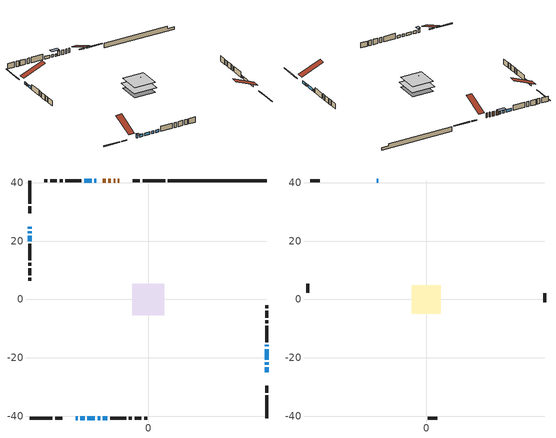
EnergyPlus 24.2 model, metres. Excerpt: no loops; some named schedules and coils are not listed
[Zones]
conditioned space
 floor adiabatic (AdiabaticFloorConstruction): -5.43,-5.43 -5.43,5.43 5.43,5.43 5.43,-5.43 z0.49
 floor foundation (Slab1 construction): -4.96,-4.96 -4.96,4.96 4.96,4.96 4.96,-4.96 z-1.7
 floor foundation (Slab2 construction): -2.21,-2.21 -2.21,2.21 2.21,2.21 2.21,-2.21 z0
 wall outside (RimJoist1 construction): 5.82,40.58 -1.93,40.58 / -40.58,-40.58 -32.84,-40.58 / -40.58,40.58 -40.58,32.84 / 40.58,-40.58 40.58,-32.84 z0.49:0.79
 wall outside (RimJoist2 construction): -2.85,40.58 -5.24,40.58 / -31.91,-40.58 -29.52,-40.58 / -40.58,31.91 -40.58,29.52 / 40.58,-31.91 40.58,-29.52 z0.49:0.79
 wall outside (AdiabaticWallConstruction 1): -9.93,40.58 -10.43,40.58 / -11.35,40.58 -11.85,40.58 / -12.78,40.58 -13.66,40.58 / -14.59,40.58 -15.52,40.58 z0.49:2.52
 wall outside (AdiabaticWallConstruction): -24.83,-40.58 -24.22,-40.58 z0.49:2.14; 40.58,-24.83 40.58,-23.28 / 40.58,-22.35 40.58,-21.52 / -23.3,-40.58 -21.74,-40.58 / 40.58,-20.6 40.58,-16.97 / 40.58,-16.05 40.58,-15.54 / -17.88,40.58 -18.5,40.58 / -40.58,24.83 -40.58,24.22 / -20.81,-40.58 -18.29,-40.58 / -17.36,-40.58 -16.5,-40.58 / -15.57,-40.58 -14.02,-40.58 / -40.58,23.3 -40.58,22.72 / -40.58,21.8 -40.58,20.01 / -19.42,40.58 -21.94,40.58 z0.49:1.71
 wall outside (Wall1 construction): -22.87,40.58 -28.43,40.58 / -13.09,-40.58 -7.53,-40.58 / -40.58,19.08 -40.58,13.52 / 40.58,-14.62 40.58,-9.06 z0.49:2.93
 wall outside (Wall2 construction): -29.36,40.58 -30.36,40.58 / -6.6,-40.58 -5.6,-40.58 / -40.58,12.59 -40.58,11.59 / 40.58,-8.13 40.58,-7.13 z0.49:2.93
 wall outside (Wall3 construction): -31.29,40.58 -33.62,40.58 / -4.67,-40.58 -2.34,-40.58 / -40.58,10.66 -40.58,8.33 / 40.58,-6.2 40.58,-3.87 z0.49:2.93
 wall outside (Wall4 construction): -34.55,40.58 -35.6,40.58 / -1.41,-40.58 -0.36,-40.58 / -40.58,7.4 -40.58,6.35 / 40.58,-2.94 40.58,-1.89 z0.49:2.93
 wall foundation (FoundationWall1 construction): 6.75,40.58,-1.7 6.75,40.58,0.49 37.2,40.58,0.49 37.2,40.58,-0.51 40.58,40.58,-0.51 40.58,40.58,-1.7
 window (WindowConstruction 10): -24.83,-40.58 -24.22,-40.58 z0.49:2.14
 window (WindowConstruction 6): 40.58,-24.83 40.58,-23.28 z0.49:1.71
 window (WindowConstruction 11): 40.58,-22.35 40.58,-21.52 z0.49:1.71
 window (WindowConstruction 7): -23.29,-40.58 -21.74,-40.58 z0.49:1.71
 window (WindowConstruction 8): 40.58,-20.59 40.58,-16.98 z0.49:1.71
 window (WindowConstruction 9): 40.58,-16.05 40.58,-15.54 z0.49:1.71
 window (WindowConstruction 12): -17.89,40.58 -18.5,40.58 z0.49:1.71
 window (WindowConstruction 13): -40.58,24.83 -40.58,24.22 z0.49:1.71
 window (WindowConstruction): -20.81,-40.58 -18.29,-40.58 z0.49:1.71
 window (WindowConstruction 1): -17.36,-40.58 -16.5,-40.58 z0.49:1.71
 window (WindowConstruction 2): -15.57,-40.58 -14.02,-40.58 z0.49:1.71
 window (WindowConstruction 3): -40.58,23.29 -40.58,22.72 z0.49:1.71
 window (WindowConstruction 4): -40.58,21.79 -40.58,20.01 z0.49:1.71
 window (WindowConstruction 5): -19.42,40.58 -21.94,40.58 z0.49:1.71
 door (Door): -9.93,40.58 -10.42,40.58 z0.49:2.52
 door (Door 1): -11.35,40.58 -11.85,40.58 z0.49:2.52
 door (Door 2): -12.78,40.58 -13.66,40.58 z0.49:2.52
 door (Door 3): -14.59,40.58 -15.52,40.58 z0.49:2.52
 ceiling adiabatic (AdiabaticFloorConstruction): 5.43,-5.43 5.43,5.43 -5.43,5.43 -5.43,-5.43 z0.49
attic - vented
 floor to conditioned space (Floor1 construction Reversed): -4.96,-4.96 -4.96,4.96 4.96,4.96 4.96,-4.96 z2.93
 floor to conditioned space (Floor2 construction Reversed): -2.21,-2.21 -2.21,2.21 2.21,2.21 2.21,-2.21 z2.93
 wall outside (AdiabaticWallConstruction): -16.45,40.58 -16.96,40.58 z0.49:1.46
 wall outside (Wall5 construction): -36.53,40.58 -39.65,40.58 / 0.57,-40.58 3.69,-40.58 / -40.58,5.42 -40.58,2.3 / 40.58,-0.96 40.58,2.17 z0.49:2.93
 window (WindowConstruction 14): -16.45,40.58 -16.96,40.58 z0.49:1.46
 roof outside (Roof1 construction): -9,40.58,2.93 -9,30.15,7.28 -6.17,30.15,7.28 -6.17,40.58,2.93; -25.76,-40.58,2.93 -25.76,-30.15,7.28 -28.59,-30.15,7.28 -28.59,-40.58,2.93; -40.58,25.76,2.93 -30.15,25.76,7.28 -30.15,28.59,7.28 -40.58,28.59,2.93; 40.58,-25.76,2.93 30.15,-25.76,7.28 30.15,-28.59,7.28 40.58,-28.59,2.93
shading: -18.48,40.58 -14.93,40.58 -14.93,42.41 -18.48,42.41 z2.98; -23.93,-40.58 -25.13,-40.58 -25.13,-42.1 -23.93,-42.1 z2.44
[Building]
Building 1: Terrain=Suburbs
[Site:Location]
Quebec Intl AP_QC: Latitude {deg}=46.8; Longitude {deg}=-71.38; Time Zone {hr}=-5; Elevation {m}=74; Keep Site Location Information=Yes
[Site:GroundTemperature:Shallow]
0.0108218, -2.24938, -2.43038, -1.3578, 2.94801, 7.23376, 10.9493, 13.303, 13.5029, 11.5886, 7.96783, 3.81355
[Site:WaterMainsTemperature]
Calculation Method=Schedule; Temperature Schedule=mains temperature schedule
[Material] Roughness=Rough; Thermal Absorptance=0.9
Name | Thickness {m} | Conductivity {W/m-K} | Density {kg/m3} | Specific Heat {J/kg-K} | Solar Absorptance | Visible Absorptance
asphalt or fiberglass shingles | 0.00635 | 0.162714 | 1121.4 | 1465.45 | 0.4 | 0.4
ceiling loosefill ins | 0.254 | 0.0480833 | 16.02 | 1046.75 | 0.7 | 0.7
ceiling stud and cavity | 0.1397 | 0.339044 | 65.682 | 1177.47 | 0.7 | 0.7
ceiling stud and cavity 1 | 0.1397 | 0.0952427 | 65.682 | 1177.47 | 0.7 | 0.7
concrete 4.0 in. | 0.1016 | 1.803125 | 2242.8 | 837.4 | 0.7 | 0.7
concrete 8.0 in. | 0.2032 | 1.803125 | 2242.8 | 837.4 | 0.7 | 0.7
door material | 0.04445 | 0.053851 | 512.64 | 1214.23 | 0.7 | 0.7
door material 1 | 0.04445 | 0.188738 | 512.64 | 1214.23 | 0.7 | 0.7
exterior vertical ins | 0.0410211 | 0.029427 | 32.04 | 1214.23 | 0.7 | 0.7
floor covering | 0.0127 | 0.0433444 | 54.468 | 1339.84 | 0.6 | 0.6
floor rigid ins; wall rigid ins 1 | 0.512978 | 0.029427 | 32.04 | 1214.23 | 0.7 | 0.7
floor stud and cavity | 0.1397 | 1.75129 | 37.0049 | 1207.88 | 0.7 | 0.7
furniture material conditioned space 1 | 0.1524 | 0.115458 | 640.8 | 1214.23 | 0.6 | 0.6
gypsum board | 0.0127 | 0.160291 | 801 | 837.4 | 0.6 | 0.6
gypsum board 1 | 0.0127 | 0.160291 | 801 | 837.4 | 0.7 | 0.7
interior vertical ins | 0.025908 | 0.029427 | 32.04 | 1214.23 | 0.7 | 0.7
osb sheathing 0.5 in. | 0.0127 | 0.115458 | 512.64 | 1214.23 | 0.7 | 0.7
osb sheathing 0.75 in. | 0.01905 | 0.115458 | 512.64 | 1214.23 | 0.7 | 0.7
osb sheathing 2.0 in. | 0.0508 | 0.115458 | 512.64 | 1214.23 | 0.7 | 0.7
rim joist rigid ins | 0.103632 | 0.029427 | 32.04 | 1214.23 | 0.7 | 0.7
rim joist rigid ins 1; wall rigid ins | 0.051816 | 0.029427 | 32.04 | 1214.23 | 0.7 | 0.7
rim joist stud and cavity | 0.0508 | 0.0456069 | 125.044 | 1163.47 | 0.6 | 0.6
rim joist stud and cavity 1 | 0.0508 | 0.0363085 | 125.044 | 1163.47 | 0.6 | 0.6
slab rigid ins | 0.0387967 | 0.029427 | 32.04 | 1214.23 | 0.7 | 0.7
wall stud and cavity | 0.1397 | 0.0761404 | 139.0536 | 1170.24 | 0.7 | 0.7
wall stud and cavity 1 | 0.1397 | 0.0814562 | 139.0536 | 1170.24 | 0.7 | 0.7
wall stud and cavity 2 | 0.1397 | 0.161587 | 139.0536 | 1170.24 | 0.7 | 0.7
wall stud and cavity 3 | 0.1397 | 0.229306 | 139.0536 | 1170.24 | 0.7 | 0.7
wall stud and cavity 4 | 0.0889 | 6.1454 | 50.32683 | 1063.81 | 0.6 | 0.6
wall stud and cavity 5 | 0.0889 | 0.380278 | 52.3479 | 1209.89 | 0.7 | 0.7
wall stud and cavity 6 | 0.0889 | 0.391764 | 83.0341 | 1211.67 | 0.7 | 0.7
wood siding | 0.0254 | 0.102417 | 544.68 | 1172.36 | 0.4 | 0.4
wood siding 1 | 0.00254 | 0.102417 | 544.68 | 1172.36 | 0.4 | 0.4
wood siding 2; wood siding 3; wood siding 4 | 0.0254 | 0.102417 | 544.68 | 1172.36 | 0.7 | 0.7
[WindowMaterial:SimpleGlazingSystem]
Name | U-Factor {W/m2-K} | Solar Heat Gain Coefficient
WindowMaterial | 2.90203 | 0.65
WindowMaterial 1 | 2.95426 | 0.57
WindowMaterial 10 | 5.27713 | 0.67
WindowMaterial 2 | 2.9236 | 0.62
WindowMaterial 3 | 2.97868 | 0.53
WindowMaterial 4 | 2.91792 | 0.63
WindowMaterial 5 | 2.95597 | 0.57
WindowMaterial 6 | 2.89237 | 0.66
WindowMaterial 7 | 2.97357 | 0.61
WindowMaterial 8 | 2.95937 | 0.63
WindowMaterial 9 | 3.01842 | 0.5
[Construction]
AdiabaticFloorConstruction: floor stud and cavity, floor rigid ins, osb sheathing 0.75 in., floor covering
AdiabaticWallConstruction: wood siding 3, wall rigid ins 1, wall stud and cavity 5, gypsum board
AdiabaticWallConstruction 1: wood siding 4, wall rigid ins 1, wall stud and cavity 5, gypsum board
Door; Door 1; Door 2: door material
Door 3: door material 1
Floor1 construction Reversed: gypsum board, ceiling stud and cavity, ceiling loosefill ins
Floor2 construction Reversed: gypsum board, ceiling stud and cavity 1, ceiling loosefill ins
FoundationWall1 construction: concrete 8.0 in., gypsum board 1
furniture construction conditioned space 1: furniture material conditioned space 1
PartitionWallConstruction: gypsum board, wall stud and cavity 6, gypsum board
RimJoist1 construction: wood siding 2, rim joist rigid ins, osb sheathing 2.0 in., rim joist stud and cavity
RimJoist2 construction: wood siding 2, rim joist rigid ins 1, osb sheathing 2.0 in., rim joist stud and cavity 1
Roof1 construction: asphalt or fiberglass shingles
Slab1 construction: concrete 4.0 in.
Slab2 construction: slab rigid ins, concrete 4.0 in.
Wall1 construction: wood siding, osb sheathing 0.5 in., wall stud and cavity, gypsum board
Wall2 construction: wood siding, osb sheathing 0.5 in., wall stud and cavity 1, gypsum board
Wall3 construction: wood siding, wall rigid ins, osb sheathing 0.5 in., wall stud and cavity 2, gypsum board
Wall4 construction: wood siding, wall rigid ins, osb sheathing 0.5 in., wall stud and cavity 3, gypsum board
Wall5 construction: wood siding 1, wall stud and cavity 4
WindowConstruction: WindowMaterial
WindowConstruction 1: WindowMaterial 1
WindowConstruction 10; WindowConstruction 11: WindowMaterial 8
WindowConstruction 12; WindowConstruction 13: WindowMaterial 9
WindowConstruction 14: WindowMaterial 10
WindowConstruction 2; WindowConstruction 6; WindowConstruction 7: WindowMaterial 2
WindowConstruction 3: WindowMaterial 3
WindowConstruction 4: WindowMaterial 4
WindowConstruction 5: WindowMaterial 5
WindowConstruction 8: WindowMaterial 6
WindowConstruction 9: WindowMaterial 7
[Zone] Multiplier=1; Part of Total Floor Area=Yes
Name | Volume {m3}
attic - vented | 82.1568
conditioned space | 542.3
[Space]
Name | Zone | Volume {m3}
attic - vented 1 | attic - vented | 82.1568
conditioned space 1 | conditioned space | 542.3
[ZoneInfiltration:EffectiveLeakageArea]
infil attic - vented 1: Zone or Space=attic - vented 1; Schedule=Always On Discrete; Effective Air Leakage Area {cm2}=4356.55; Stack Coefficient=0.00047206; Wind Coefficient=1.46798e-05
[ZoneMixing]
whole house fan mix: Zone or Space=attic - vented; Schedule=Always On Continuous; Design Flow Rate Calculation Method=Flow/Zone; Design Flow Rate {m3/s}=0; Source Zone or Space=conditioned space
[SurfaceProperty:ExposedFoundationPerimeter] Exposed Perimeter Calculation Method=TotalExposedPerimeter
Name | Total Exposed Perimeter {m}
Slab1 | 33.833
Slab2 | 15.85
[InternalMass] Zone or ZoneList=conditioned space; Space or SpaceList=conditioned space 1
Name | Construction | Surface Area {m2}
furniture mass conditioned space 1 | furniture construction conditioned space 1 | 94.396
partition wall mass | PartitionWallConstruction | 235.99
[Lights]
interior lighting: Zone or ZoneList or Space or SpaceList=conditioned space 1; Schedule=interior lighting schedule; Design Level Calculation Method=LightingLevel; Lighting Level {W}=343.2; Return Air Fraction=0; Fraction Radiant=0.6; Fraction Visible=0.2; Fraction Replaceable=1
[People]
occupants: Zone or ZoneList or Space or SpaceList=conditioned space 1; Number of People Schedule=occupants schedule; Number of People Calculation Method=People; Number of People=3; Fraction Radiant=0.314171; Sensible Heat Fraction=0.56303; Activity Level Schedule=occupants activity schedule; Carbon Dioxide Generation Rate {m3/s-W}=0; Enable ASHRAE 55 Comfort Warnings=No; Mean Radiant Temperature Calculation Type=EnclosureAveraged
[ElectricEquipment] Zone or ZoneList or Space or SpaceList=conditioned space 1; Design Level Calculation Method=EquipmentLevel
Name | Schedule | Design Level {W} | Fraction Latent | Fraction Radiant | Fraction Lost
clothes dryer | clothes dryer schedule | 140.772 | 0.015 | 0.081 | 0.85
clothes washer | clothes washer schedule | 32.1985 | 0.03 | 0.162 | 0.7
cooking range | cooking range schedule | 215.147 | 0.08 | 0.432 | 0.2
dishwasher | dishwasher schedule | 66.8632 | 0.3 | 0.18 | 0.4
fridge | fridge schedule | 72.9452 | 0 | 0.6 | 0
mech vent bath fan 0 | mech vent bath fan 0 schedule | 50.2 | 0 | 0 | 1
mech vent bath fan 1 | mech vent bath fan 1 schedule | 50.2 | 0 | 0 | 1
mech vent house fan | mech vent house fan schedule | 0.95 | 0 | 0 | 1
mech vent house fan cfis | mech vent house fan cfis schedule | 0 | 0 | 0 | 0
mech vent range fan 0 | mech vent range fan 0 schedule | 57 | 0 | 0 | 1
misc plug loads | misc plug loads schedule | 494.7 | 0.045 | 0.513 | 0.1
whole house fan | Always On Discrete | 0 | 0 | 0 | 1
[OtherEquipment] Zone or ZoneList or Space or SpaceList=conditioned space 1; Design Level Calculation Method=EquipmentLevel
Name | Fuel Type | Schedule | Design Level {W} | Fraction Latent | Fraction Radiant | Fraction Lost
clothes dryer 1 | Electricity | clothes dryer schedule | 0 | 0.015 | 0.081 | 0.85
cooking range 1 | Electricity | cooking range schedule | 0 | 0.08 | 0.432 | 0.2
general water use latent | None | general water use schedule | 62.594 | 1 | 0 | 0
general water use sensible | None | general water use schedule | -61.6891 | 0 | 0.6 | 0
mech vent house fan latent load | None | Always On Discrete | 0 | 1 | 0 | 0
mech vent house fan sensible load | None | Always On Discrete | 0 | 0 | 0 | 0
water heater energy adjustment1 | Electricity | Always On Discrete | 0.01 | 0 | 0 | 1
[ZoneInfiltration:DesignFlowRate] Zone or ZoneList or Space or SpaceList=conditioned space 1; Schedule=Always On Discrete; Design Flow Rate Calculation Method=Flow/Zone; Design Flow Rate {m3/s}=0
infil flow; natural vent flow; whole house fan flow
[ZoneControl:Thermostat]
conditioned space Thermostat: Zone or ZoneList=conditioned space; Control Type Schedule=conditioned space Thermostat Schedule; Control 1=conditioned space temperature setpoint; Temperature Difference Between Cutout And Setpoint {deltaC}=0
[ThermostatSetpoint:DualSetpoint]
conditioned space temperature setpoint: Heating Setpoint Temperature Schedule=heating setpoint; Cooling Setpoint Temperature Schedule=cooling setpoint
[AirLoopHVAC:UnitarySystem] Control Type=Load; Controlling Zone or Thermostat Location=conditioned space; Dehumidification Control Type=None; Availability Schedule=Always On Discrete; Fan Placement=BlowThrough; DX Heating Coil Sizing Ratio=1; Use DOAS DX Cooling Coil=No; Minimum Supply Air Temperature {C}=2; Latent Load Control=SensibleOnlyLoadControl; Cooling Supply Air Flow Rate Method=None; Heating Supply Air Flow Rate Method=SupplyAirFlowRate; Heating Supply Air Flow Rate {m3/s}=0.00141584; No Load Supply Air Flow Rate Method=SupplyAirFlowRate; No Load Supply Air Flow Rate {m3/s}=0; No Load Supply Air Flow Rate Control Set To Low Speed=Yes; Maximum Supply Air Temperature {C}=48.8889; Maximum Outdoor Dry-Bulb Temperature for Supplemental Heater Operation {C}=21; Ancillary On-Cycle Electric Power {W}=0; Ancillary Off-Cycle Electric Power {W}=0
Name | Supply Fan | Supply Air Fan Operating Mode Schedule | Heating Coil
unit heater unitary system | unit heater supply fan | unit heater auto fan schedule | unit heater htg coil
unit heater unitary system 1 | unit heater supply fan 1 | unit heater auto fan schedule 1 | unit heater htg coil 1
[Zone equipment]
conditioned space: electric baseboard, unit heater unitary system, unit heater unitary system 1
[Foundation:Kiva] Initial Indoor Air Temperature {C}=18; Wall Depth Below Slab {m}=0.2032
Name | Wall Height Above Grade {m} | Custom Block Material Name 1 | Custom Block Depth 1 {m} | Custom Block X Position 1 {m} | Custom Block Z Position 1 {m} | Interior Vertical Insulation Material | Interior Vertical Insulation Depth {m}
Foundation Kiva 1 | 0.489996 | exterior vertical ins | 2.189988 | 0.2159 | 0
Foundation Kiva 2 | 0.1016 |  |  |  |  | interior vertical ins | 0.1016
[Foundation:Kiva:Settings]
Soil Conductivity {W/m-K}=0.849921; Soil Density {kg/m3}=1842.3; Soil Specific Heat {J/kg-K}=418.7; Ground Solar Absorptivity=0.9; Ground Thermal Absorptivity=0.9; Ground Surface Roughness {m}=0.03; Far-Field Width {m}=40; Deep-Ground Boundary Condition=ZeroFlux; Deep-Ground Depth {m}=40; Minimum Cell Dimension {m}=0.2; Maximum Cell Growth Coefficient=3; Simulation Timestep=Timestep
[Exterior:Lights]
exterior lighting: Schedule=exterior lighting schedule; Design Level {W}=75.6
[EnergyManagementSystem:Sensor] Output:Variable or Output:Meter Index Key=conditioned space
Name | Output:Variable or Output:Meter
conditioned_space_clg_unmet_s | Zone Cooling Setpoint Not Met Time
conditioned_space_htg_unmet_s | Zone Heating Setpoint Not Met Time
fridge_tin_s; tin_s; tin_s_1 | Zone Mean Air Temperature
tout_s | Zone Outdoor Air Drybulb Temperature
win_s | Zone Air Humidity Ratio
[Schedule:Constant]
Name | Hourly Value
Always On Continuous; mech vent house fan schedule; mech vent house fan cfis schedule; Always On Discrete | 1
occupants activity schedule | 117.228
fridge schedule; unit heater auto fan schedule; unit heater auto fan schedule 1 | 0
[Schedule:Week:Daily]
interior lighting schedule Week Rule - Jan1-Jan27: interior lighting schedule day, interior lighting schedule day, interior lighting schedule day, interior lighting schedule day, interior lighting schedule day, interior lighting schedule day, interior lighting schedule day, interior lighting schedule default day, interior lighting schedule default day, interior lighting schedule default day, interior lighting schedule default day, interior lighting schedule default day
interior lighting schedule Week Rule - Jan28-Feb3: interior lighting schedule day, interior lighting schedule day, interior lighting schedule day, interior lighting schedule day, interior lighting schedule day 1, interior lighting schedule day 1, interior lighting schedule day 1, interior lighting schedule default day, interior lighting schedule default day, interior lighting schedule default day, interior lighting schedule default day, interior lighting schedule default day
interior lighting schedule Week Rule - Feb4-Feb24: interior lighting schedule day 1, interior lighting schedule day 1, interior lighting schedule day 1, interior lighting schedule day 1, interior lighting schedule day 1, interior lighting schedule day 1, interior lighting schedule day 1, interior lighting schedule default day, interior lighting schedule default day, interior lighting schedule default day, interior lighting schedule default day, interior lighting schedule default day
interior lighting schedule Week Rule - Feb25-Mar3: interior lighting schedule day 1, interior lighting schedule day 1, interior lighting schedule day 1, interior lighting schedule day 1, interior lighting schedule day 2, interior lighting schedule day 2, interior lighting schedule day 2, interior lighting schedule default day, interior lighting schedule default day, interior lighting schedule default day, interior lighting schedule default day, interior lighting schedule default day
interior lighting schedule Week Rule - Mar4-Mar31: interior lighting schedule day 2, interior lighting schedule day 2, interior lighting schedule day 2, interior lighting schedule day 2, interior lighting schedule day 2, interior lighting schedule day 2, interior lighting schedule day 2, interior lighting schedule default day, interior lighting schedule default day, interior lighting schedule default day, interior lighting schedule default day, interior lighting schedule default day
interior lighting schedule Week Rule - Apr1-Apr28: interior lighting schedule day 3, interior lighting schedule day 3, interior lighting schedule day 3, interior lighting schedule day 3, interior lighting schedule day 3, interior lighting schedule day 3, interior lighting schedule day 3, interior lighting schedule default day, interior lighting schedule default day, interior lighting schedule default day, interior lighting schedule default day, interior lighting schedule default day
interior lighting schedule Week Rule - Apr29-May5: interior lighting schedule day 3, interior lighting schedule day 3, interior lighting schedule day 4, interior lighting schedule day 4, interior lighting schedule day 4, interior lighting schedule day 4, interior lighting schedule day 4, interior lighting schedule default day, interior lighting schedule default day, interior lighting schedule default day, interior lighting schedule default day, interior lighting schedule default day
interior lighting schedule Week Rule - May6-May26: interior lighting schedule day 4, interior lighting schedule day 4, interior lighting schedule day 4, interior lighting schedule day 4, interior lighting schedule day 4, interior lighting schedule day 4, interior lighting schedule day 4, interior lighting schedule default day, interior lighting schedule default day, interior lighting schedule default day, interior lighting schedule default day, interior lighting schedule default day
interior lighting schedule Week Rule - May27-Jun2: interior lighting schedule day 4, interior lighting schedule day 4, interior lighting schedule day 4, interior lighting schedule day 4, interior lighting schedule day 4, interior lighting schedule day 5, interior lighting schedule day 5, interior lighting schedule default day, interior lighting schedule default day, interior lighting schedule default day, interior lighting schedule default day, interior lighting schedule default day
interior lighting schedule Week Rule - Jun3-Jun30: interior lighting schedule day 5, interior lighting schedule day 5, interior lighting schedule day 5, interior lighting schedule day 5, interior lighting schedule day 5, interior lighting schedule day 5, interior lighting schedule day 5, interior lighting schedule default day, interior lighting schedule default day, interior lighting schedule default day, interior lighting schedule default day, interior lighting schedule default day
interior lighting schedule Week Rule - Jul1-Jul28: interior lighting schedule day 6, interior lighting schedule day 6, interior lighting schedule day 6, interior lighting schedule day 6, interior lighting schedule day 6, interior lighting schedule day 6, interior lighting schedule day 6, interior lighting schedule default day, interior lighting schedule default day, interior lighting schedule default day, interior lighting schedule default day, interior lighting schedule default day
interior lighting schedule Week Rule - Jul29-Aug4: interior lighting schedule day 6, interior lighting schedule day 6, interior lighting schedule day 6, interior lighting schedule day 7, interior lighting schedule day 7, interior lighting schedule day 7, interior lighting schedule day 7, interior lighting schedule default day, interior lighting schedule default day, interior lighting schedule default day, interior lighting schedule default day, interior lighting schedule default day
interior lighting schedule Week Rule - Aug5-Aug25: interior lighting schedule day 7, interior lighting schedule day 7, interior lighting schedule day 7, interior lighting schedule day 7, interior lighting schedule day 7, interior lighting schedule day 7, interior lighting schedule day 7, interior lighting schedule default day, interior lighting schedule default day, interior lighting schedule default day, interior lighting schedule default day, interior lighting schedule default day
interior lighting schedule Week Rule - Aug26-Sep1: interior lighting schedule day 7, interior lighting schedule day 7, interior lighting schedule day 7, interior lighting schedule day 7, interior lighting schedule day 7, interior lighting schedule day 7, interior lighting schedule day 8, interior lighting schedule default day, interior lighting schedule default day, interior lighting schedule default day, interior lighting schedule default day, interior lighting schedule default day
interior lighting schedule Week Rule - Sep2-Sep29: interior lighting schedule day 8, interior lighting schedule day 8, interior lighting schedule day 8, interior lighting schedule day 8, interior lighting schedule day 8, interior lighting schedule day 8, interior lighting schedule day 8, interior lighting schedule default day, interior lighting schedule default day, interior lighting schedule default day, interior lighting schedule default day, interior lighting schedule default day
interior lighting schedule Week Rule - Sep30-Oct6: interior lighting schedule day 8, interior lighting schedule day 9, interior lighting schedule day 9, interior lighting schedule day 9, interior lighting schedule day 9, interior lighting schedule day 9, interior lighting schedule day 9, interior lighting schedule default day, interior lighting schedule default day, interior lighting schedule default day, interior lighting schedule default day, interior lighting schedule default day
interior lighting schedule Week Rule - Oct7-Oct27: interior lighting schedule day 9, interior lighting schedule day 9, interior lighting schedule day 9, interior lighting schedule day 9, interior lighting schedule day 9, interior lighting schedule day 9, interior lighting schedule day 9, interior lighting schedule default day, interior lighting schedule default day, interior lighting schedule default day, interior lighting schedule default day, interior lighting schedule default day
interior lighting schedule Week Rule - Oct28-Nov3: interior lighting schedule day 9, interior lighting schedule day 9, interior lighting schedule day 9, interior lighting schedule day 9, interior lighting schedule day 10, interior lighting schedule day 10, interior lighting schedule day 10, interior lighting schedule default day, interior lighting schedule default day, interior lighting schedule default day, interior lighting schedule default day, interior lighting schedule default day
interior lighting schedule Week Rule - Nov4-Nov24: interior lighting schedule day 10, interior lighting schedule day 10, interior lighting schedule day 10, interior lighting schedule day 10, interior lighting schedule day 10, interior lighting schedule day 10, interior lighting schedule day 10, interior lighting schedule default day, interior lighting schedule default day, interior lighting schedule default day, interior lighting schedule default day, interior lighting schedule default day
interior lighting schedule Week Rule - Nov25-Dec1: interior lighting schedule day 10, interior lighting schedule day 10, interior lighting schedule day 10, interior lighting schedule day 10, interior lighting schedule day 10, interior lighting schedule day 10, interior lighting schedule day 11, interior lighting schedule default day, interior lighting schedule default day, interior lighting schedule default day, interior lighting schedule default day, interior lighting schedule default day
interior lighting schedule Week Rule - Dec2-Dec31: interior lighting schedule day 11, interior lighting schedule day 11, interior lighting schedule day 11, interior lighting schedule day 11, interior lighting schedule day 11, interior lighting schedule day 11, interior lighting schedule day 11, interior lighting schedule default day, interior lighting schedule default day, interior lighting schedule default day, interior lighting schedule default day, interior lighting schedule default day
occupants schedule Week Rule - Jan1-Dec31: occupants schedule day, occupants schedule day, occupants schedule day, occupants schedule day, occupants schedule day, occupants schedule day, occupants schedule day, occupants schedule default day, occupants schedule default day, occupants schedule default day, occupants schedule default day, occupants schedule default day
clothes dryer schedule Week Rule - Jan1-Dec31: clothes dryer schedule day, clothes dryer schedule day, clothes dryer schedule day, clothes dryer schedule day, clothes dryer schedule day, clothes dryer schedule day, clothes dryer schedule day, clothes dryer schedule default day, clothes dryer schedule default day, clothes dryer schedule default day, clothes dryer schedule default day, clothes dryer schedule default day
clothes washer schedule Week Rule - Jan1-Dec31: clothes washer schedule day, clothes washer schedule day, clothes washer schedule day, clothes washer schedule day, clothes washer schedule day, clothes washer schedule day, clothes washer schedule day, clothes washer schedule default day, clothes washer schedule default day, clothes washer schedule default day, clothes washer schedule default day, clothes washer schedule default day
cooking range schedule Week Rule - Jan1-Dec31: cooking range schedule day, cooking range schedule day, cooking range schedule day, cooking range schedule day, cooking range schedule day, cooking range schedule day, cooking range schedule day, cooking range schedule default day, cooking range schedule default day, cooking range schedule default day, cooking range schedule default day, cooking range schedule default day
dishwasher schedule Week Rule - Jan1-Dec31: dishwasher schedule day, dishwasher schedule day, dishwasher schedule day, dishwasher schedule day, dishwasher schedule day, dishwasher schedule day, dishwasher schedule day, dishwasher schedule default day, dishwasher schedule default day, dishwasher schedule default day, dishwasher schedule default day, dishwasher schedule default day
mech vent bath fan 0 schedule Week Rule - Jan1-Dec31: mech vent bath fan 0 schedule day, mech vent bath fan 0 schedule day, mech vent bath fan 0 schedule day, mech vent bath fan 0 schedule day, mech vent bath fan 0 schedule day, mech vent bath fan 0 schedule day, mech vent bath fan 0 schedule day, mech vent bath fan 0 schedule default day, mech vent bath fan 0 schedule default day, mech vent bath fan 0 schedule default day, mech vent bath fan 0 schedule default day, mech vent bath fan 0 schedule default day
mech vent bath fan 1 schedule Week Rule - Jan1-Dec31: mech vent bath fan 1 schedule day, mech vent bath fan 1 schedule day, mech vent bath fan 1 schedule day, mech vent bath fan 1 schedule day, mech vent bath fan 1 schedule day, mech vent bath fan 1 schedule day, mech vent bath fan 1 schedule day, mech vent bath fan 1 schedule default day, mech vent bath fan 1 schedule default day, mech vent bath fan 1 schedule default day, mech vent bath fan 1 schedule default day, mech vent bath fan 1 schedule default day
mech vent range fan 0 schedule Week Rule - Jan1-Dec31: mech vent range fan 0 schedule day, mech vent range fan 0 schedule day, mech vent range fan 0 schedule day, mech vent range fan 0 schedule day, mech vent range fan 0 schedule day, mech vent range fan 0 schedule day, mech vent range fan 0 schedule day, mech vent range fan 0 schedule default day, mech vent range fan 0 schedule default day, mech vent range fan 0 schedule default day, mech vent range fan 0 schedule default day, mech vent range fan 0 schedule default day
misc plug loads schedule Week Rule - Jan1-Dec31: misc plug loads schedule day, misc plug loads schedule day, misc plug loads schedule day, misc plug loads schedule day, misc plug loads schedule day, misc plug loads schedule day, misc plug loads schedule day, misc plug loads schedule default day, misc plug loads schedule default day, misc plug loads schedule default day, misc plug loads schedule default day, misc plug loads schedule default day
general water use schedule Week Rule - Jan1-Dec31: general water use schedule day, general water use schedule day, general water use schedule day, general water use schedule day, general water use schedule day, general water use schedule day, general water use schedule day, general water use schedule default day, general water use schedule default day, general water use schedule default day, general water use schedule default day, general water use schedule default day
exterior lighting schedule Week Rule - Jan1-Jan27: exterior lighting schedule day, exterior lighting schedule day, exterior lighting schedule day, exterior lighting schedule day, exterior lighting schedule day, exterior lighting schedule day, exterior lighting schedule day, exterior lighting schedule default day, exterior lighting schedule default day, exterior lighting schedule default day, exterior lighting schedule default day, exterior lighting schedule default day
exterior lighting schedule Week Rule - Jan28-Feb3: exterior lighting schedule day, exterior lighting schedule day, exterior lighting schedule day, exterior lighting schedule day, exterior lighting schedule day 1, exterior lighting schedule day 1, exterior lighting schedule day 1, exterior lighting schedule default day, exterior lighting schedule default day, exterior lighting schedule default day, exterior lighting schedule default day, exterior lighting schedule default day
exterior lighting schedule Week Rule - Feb4-Feb24: exterior lighting schedule day 1, exterior lighting schedule day 1, exterior lighting schedule day 1, exterior lighting schedule day 1, exterior lighting schedule day 1, exterior lighting schedule day 1, exterior lighting schedule day 1, exterior lighting schedule default day, exterior lighting schedule default day, exterior lighting schedule default day, exterior lighting schedule default day, exterior lighting schedule default day
exterior lighting schedule Week Rule - Feb25-Mar3: exterior lighting schedule day 1, exterior lighting schedule day 1, exterior lighting schedule day 1, exterior lighting schedule day 1, exterior lighting schedule day 2, exterior lighting schedule day 2, exterior lighting schedule day 2, exterior lighting schedule default day, exterior lighting schedule default day, exterior lighting schedule default day, exterior lighting schedule default day, exterior lighting schedule default day
exterior lighting schedule Week Rule - Mar4-Mar31: exterior lighting schedule day 2, exterior lighting schedule day 2, exterior lighting schedule day 2, exterior lighting schedule day 2, exterior lighting schedule day 2, exterior lighting schedule day 2, exterior lighting schedule day 2, exterior lighting schedule default day, exterior lighting schedule default day, exterior lighting schedule default day, exterior lighting schedule default day, exterior lighting schedule default day
[Schedule:Year]
interior lighting schedule: interior lighting schedule Week Rule - Jan1-Jan27, 1, 1, 1, 27, interior lighting schedule Week Rule - Jan28-Feb3, 1, 28, 2, 3, interior lighting schedule Week Rule - Feb4-Feb24, 2, 4, 2, 24, interior lighting schedule Week Rule - Feb25-Mar3, 2, 25, 3, 3, interior lighting schedule Week Rule - Mar4-Mar31, 3, 4, 3, 31, interior lighting schedule Week Rule - Apr1-Apr28, 4, 1, 4, 28, interior lighting schedule Week Rule - Apr29-May5, 4, 29, 5, 5, interior lighting schedule Week Rule - May6-May26, 5, 6, 5, 26, interior lighting schedule Week Rule - May27-Jun2, 5, 27, 6, 2, interior lighting schedule Week Rule - Jun3-Jun30, 6, 3, 6, 30, interior lighting schedule Week Rule - Jul1-Jul28, 7, 1, 7, 28, interior lighting schedule Week Rule - Jul29-Aug4, 7, 29, 8, 4, interior lighting schedule Week Rule - Aug5-Aug25, 8, 5, 8, 25, interior lighting schedule Week Rule - Aug26-Sep1, 8, 26, 9, 1, interior lighting schedule Week Rule - Sep2-Sep29, 9, 2, 9, 29, interior lighting schedule Week Rule - Sep30-Oct6, 9, 30, 10, 6, interior lighting schedule Week Rule - Oct7-Oct27, 10, 7, 10, 27, interior lighting schedule Week Rule - Oct28-Nov3, 10, 28, 11, 3, interior lighting schedule Week Rule - Nov4-Nov24, 11, 4, 11, 24, interior lighting schedule Week Rule - Nov25-Dec1, 11, 25, 12, 1, interior lighting schedule Week Rule - Dec2-Dec31, 12, 2, 12, 31
occupants schedule: occupants schedule Week Rule - Jan1-Dec31, 1, 1, 12, 31
clothes dryer schedule: clothes dryer schedule Week Rule - Jan1-Dec31, 1, 1, 12, 31
clothes washer schedule: clothes washer schedule Week Rule - Jan1-Dec31, 1, 1, 12, 31
cooking range schedule: cooking range schedule Week Rule - Jan1-Dec31, 1, 1, 12, 31
dishwasher schedule: dishwasher schedule Week Rule - Jan1-Dec31, 1, 1, 12, 31
mech vent bath fan 0 schedule: mech vent bath fan 0 schedule Week Rule - Jan1-Dec31, 1, 1, 12, 31
mech vent bath fan 1 schedule: mech vent bath fan 1 schedule Week Rule - Jan1-Dec31, 1, 1, 12, 31
mech vent range fan 0 schedule: mech vent range fan 0 schedule Week Rule - Jan1-Dec31, 1, 1, 12, 31
misc plug loads schedule: misc plug loads schedule Week Rule - Jan1-Dec31, 1, 1, 12, 31
general water use schedule: general water use schedule Week Rule - Jan1-Dec31, 1, 1, 12, 31
exterior lighting schedule: exterior lighting schedule Week Rule - Jan1-Jan27, 1, 1, 1, 27, exterior lighting schedule Week Rule - Jan28-Feb3, 1, 28, 2, 3, exterior lighting schedule Week Rule - Feb4-Feb24, 2, 4, 2, 24, exterior lighting schedule Week Rule - Feb25-Mar3, 2, 25, 3, 3, exterior lighting schedule Week Rule - Mar4-Mar31, 3, 4, 3, 31, exterior lighting schedule Week Rule - Apr1-Apr28, 4, 1, 4, 28, exterior lighting schedule Week Rule - Apr29-May5, 4, 29, 5, 5, exterior lighting schedule Week Rule - May6-May26, 5, 6, 5, 26, exterior lighting schedule Week Rule - May27-Jun2, 5, 27, 6, 2, exterior lighting schedule Week Rule - Jun3-Jun30, 6, 3, 6, 30, exterior lighting schedule Week Rule - Jul1-Jul28, 7, 1, 7, 28, exterior lighting schedule Week Rule - Jul29-Aug4, 7, 29, 8, 4, exterior lighting schedule Week Rule - Aug5-Aug25, 8, 5, 8, 25, exterior lighting schedule Week Rule - Aug26-Sep1, 8, 26, 9, 1, exterior lighting schedule Week Rule - Sep2-Sep29, 9, 2, 9, 29, exterior lighting schedule Week Rule - Sep30-Oct6, 9, 30, 10, 6, exterior lighting schedule Week Rule - Oct7-Oct27, 10, 7, 10, 27, exterior lighting schedule Week Rule - Oct28-Nov3, 10, 28, 11, 3, exterior lighting schedule Week Rule - Nov4-Nov24, 11, 4, 11, 24, exterior lighting schedule Week Rule - Nov25-Dec1, 11, 25, 12, 1, exterior lighting schedule Week Rule - Dec2-Dec31, 12, 2, 12, 31
[Schedule:Compact]
conditioned space Thermostat Schedule: Through: 12/31, For: AllDays, Until: 24:00, 4
mains temperature schedule: Through: 01/01, For: AllDays, Until: 24:00, 5.175, Through: 01/02, For: AllDays, Until: 24:00, 5.10167, Through: 01/03, For: AllDays, Until: 24:00, 5.02889, Through: 01/04, For: AllDays, Until: 24:00, 4.95778, Through: 01/05, For: AllDays, Until: 24:00, 4.88778, Through: 01/06, For: AllDays, Until: 24:00, 4.81833, Through: 01/07, For: AllDays, Until: 24:00, 4.75056, Through: 01/08, For: AllDays, Until: 24:00, 4.68389, Through: 01/09, For: AllDays, Until: 24:00, 4.61833, Through: 01/10, For: AllDays, Until: 24:00, 4.55389, Through: 01/11, For: AllDays, Until: 24:00, 4.49056, Through: 01/12, For: AllDays, Until: 24:00, 4.42889, Through: 01/13, For: AllDays, Until: 24:00, 4.36778, Through: 01/14, For: AllDays, Until: 24:00, 4.30889, Through: 01/15, For: AllDays, Until: 24:00, 4.25056, Through: 01/16, For: AllDays, Until: 24:00, 4.19389, Through: 01/17, For: AllDays, Until: 24:00, 4.13833, Through: 01/18, For: AllDays, Until: 24:00, 4.08444, Through: 01/19, For: AllDays, Until: 24:00, 4.03167, Through: 01/20, For: AllDays, Until: 24:00, 3.98056, Through: 01/21, For: AllDays, Until: 24:00, 3.93056, Through: 01/22, For: AllDays, Until: 24:00, 3.88222, Through: 01/23, For: AllDays, Until: 24:00, 3.835, Through: 01/24, For: AllDays, Until: 24:00, 3.78944, Through: 01/25, For: AllDays, Until: 24:00, 3.74556, Through: 01/26, For: AllDays, Until: 24:00, 3.70278, Through: 01/27, For: AllDays, Until: 24:00, 3.66167, Through: 01/28, For: AllDays, Until: 24:00, 3.62167, Through: 01/29, For: AllDays, Until: 24:00, 3.58389, Through: 01/30, For: AllDays, Until: 24:00, 3.54722, Through: 01/31, For: AllDays, Until: 24:00, 3.51167, Through: 02/01, For: AllDays, Until: 24:00, 3.47833, Through: 02/02, For: AllDays, Until: 24:00, 3.44611, Through: 02/03, For: AllDays, Until: 24:00, 3.41556, Through: 02/04, For: AllDays, Until: 24:00, 3.38667, Through: 02/05, For: AllDays, Until: 24:00, 3.35944, Through: 02/06, For: AllDays, Until: 24:00, 3.33389, Through: 02/07, For: AllDays, Until: 24:00, 3.30944, Through: 02/08, For: AllDays, Until: 24:00, 3.28667, Through: 02/09, For: AllDays, Until: 24:00, 3.26611, Through: 02/10, For: AllDays, Until: 24:00, 3.24667, Through: 02/11, For: AllDays, Until: 24:00, 3.22889, Through: 02/12, For: AllDays, Until: 24:00, 3.21278, Through: 02/13, For: AllDays, Until: 24:00, 3.19833, Through: 02/14, For: AllDays, Until: 24:00, 3.18556, Through: 02/15, For: AllDays, Until: 24:00, 3.17389, Through: 02/16, For: AllDays, Until: 24:00, 3.16444, Through: 02/17, For: AllDays, Until: 24:00, 3.15667, Through: 02/18, For: AllDays, Until: 24:00, 3.15056, Through: 02/19, For: AllDays, Until: 24:00, 3.14556, Through: 02/20, For: AllDays, Until: 24:00, 3.14278, Through: 02/21, For: AllDays, Until: 24:00, 3.14111, Through: 02/22, For: AllDays, Until: 24:00, 3.14167, Through: 02/23, For: AllDays, Until: 24:00, 3.14333, Through: 02/24, For: AllDays, Until: 24:00, 3.14722, Through: 02/25, For: AllDays, Until: 24:00, 3.15222, Through: 02/26, For: AllDays, Until: 24:00, 3.15944, Through: 02/27, For: AllDays, Until: 24:00, 3.16778, Through: 02/28, For: AllDays, Until: 24:00, 3.17778, Through: 03/01, For: AllDays, Until: 24:00, 3.18944, Through: 03/02, For: AllDays, Until: 24:00, 3.20333, Through: 03/03, For: AllDays, Until: 24:00, 3.21833, Through: 03/04, For: AllDays, Until: 24:00, 3.235, Through: 03/05, For: AllDays, Until: 24:00, 3.25333, Through: 03/06, For: AllDays, Until: 24:00, 3.27333, Through: 03/07, For: AllDays, Until: 24:00, 3.29444, Through: 03/08, For: AllDays, Until: 24:00, 3.31778, Through: 03/09, For: AllDays, Until: 24:00, 3.34222, Through: 03/10, For: AllDays, Until: 24:00, 3.36889, Through: 03/11, For: AllDays, Until: 24:00, 3.39667, Through: 03/12, For: AllDays, Until: 24:00, 3.42611, Through: 03/13, For: AllDays, Until: 24:00, 3.45722, Through: 03/14, For: AllDays, Until: 24:00, 3.49, Through: 03/15, For: AllDays, Until: 24:00, 3.52389, Through: 03/16, For: AllDays, Until: 24:00, 3.55944, Through: 03/17, For: AllDays, Until: 24:00, 3.59667, Through: 03/18, For: AllDays, Until: 24:00, 3.63556, Through: 03/19, For: AllDays, Until: 24:00, 3.67556, Through: 03/20, For: AllDays, Until: 24:00, 3.71722, Through: 03/21, For: AllDays, Until: 24:00, 3.76056, Through: 03/22, For: AllDays, Until: 24:00, 3.80556, Through: 03/23, For: AllDays, Until: 24:00, 3.85111, Through: 03/24, For: AllDays, Until: 24:00, 3.89889, Through: 03/25, For: AllDays, Until: 24:00, 3.94778, Through: 03/26, For: AllDays, Until: 24:00, 3.99833, Through: 03/27, For: AllDays, Until: 24:00, 4.05, Through: 03/28, For: AllDays, Until: 24:00, 4.10333, Through: 03/29, For: AllDays, Until: 24:00, 4.15778, Through: 03/30, For: AllDays, Until: 24:00, 4.21333, Through: 03/31, For: AllDays, Until: 24:00, 4.27056, Through: 04/01, For: AllDays, Until: 24:00, 4.32944, Through: 04/02, For: AllDays, Until: 24:00, 4.38889, Through: 04/03, For: AllDays, Until: 24:00, 4.45, Through: 04/04, For: AllDays, Until: 24:00, 4.51222, Through: 04/05, For: AllDays, Until: 24:00, 4.57611, Through: 04/06, For: AllDays, Until: 24:00, 4.64056, Through: 04/07, For: AllDays, Until: 24:00, 4.70667, Through: 04/08, For: AllDays, Until: 24:00, 4.77389, Through: 04/09, For: AllDays, Until: 24:00, 4.84222, Through: 04/10, For: AllDays, Until: 24:00, 4.91167, Through: 04/11, For: AllDays, Until: 24:00, 4.98278, Through: 04/12, For: AllDays, Until: 24:00, 5.05444, Through: 04/13, For: AllDays, Until: 24:00, 5.12722, Through: 04/14, For: AllDays, Until: 24:00, 5.20111, Through: 04/15, For: AllDays, Until: 24:00, 5.27611, Through: 04/16, For: AllDays, Until: 24:00, 5.35167, Through: 04/17, For: AllDays, Until: 24:00, 5.42889, Through: 04/18, For: AllDays, Until: 24:00, 5.50667, Through: 04/19, For: AllDays, Until: 24:00, 5.58556, Through: 04/20, For: AllDays, Until: 24:00, 5.665, Through: 04/21, For: AllDays, Until: 24:00, 5.74611, Through: 04/22, For: AllDays, Until: 24:00, 5.82722, Through: 04/23, For: AllDays, Until: 24:00, 5.91, Through: 04/24, For: AllDays, Until: 24:00, 5.99278, Through: 04/25, For: AllDays, Until: 24:00, 6.07722, Through: 04/26, For: AllDays, Until: 24:00, 6.16167, Through: 04/27, For: AllDays, Until: 24:00, 6.24722, Through: 04/28, For: AllDays, Until: 24:00, 6.33389, Through: 04/29, For: AllDays, Until: 24:00, 6.42056, Through: 04/30, For: AllDays, Until: 24:00, 6.50833, Through: 05/01, For: AllDays, Until: 24:00, 6.59667, Through: 05/02, For: AllDays, Until: 24:00, 6.68556, Through: 05/03, For: AllDays, Until: 24:00, 6.775, Through: 05/04, For: AllDays, Until: 24:00, 6.86556, Through: 05/05, For: AllDays, Until: 24:00, 6.95611, Through: 05/06, For: AllDays, Until: 24:00, 7.04722, Through: 05/07, For: AllDays, Until: 24:00, 7.13889, Through: 05/08, For: AllDays, Until: 24:00, 7.23111, Through: 05/09, For: AllDays, Until: 24:00, 7.32333, Through: 05/10, For: AllDays, Until: 24:00, 7.41667, Through: 05/11, For: AllDays, Until: 24:00, 7.51, Through: 05/12, For: AllDays, Until: 24:00, 7.60389, Through: 05/13, For: AllDays, Until: 24:00, 7.69778, Through: 05/14, For: AllDays, Until: 24:00, 7.79222, Through: 05/15, For: AllDays, Until: 24:00, 7.88667, Through: 05/16, For: AllDays, Until: 24:00, 7.98167, Through: 05/17, For: AllDays, Until: 24:00, 8.07667, Through: 05/18, For: AllDays, Until: 24:00, 8.17167, Through: 05/19, For: AllDays, Until: 24:00, 8.26722, Through: 05/20, For: AllDays, Until: 24:00, 8.36278, Through: 05/21, For: AllDays, Until: 24:00, 8.45833, Through: 05/22, For: AllDays, Until: 24:00, 8.55444, Through: 05/23, For: AllDays, Until: 24:00, 8.65, Through: 05/24, For: AllDays, Until: 24:00, 8.74611, Through: 05/25, For: AllDays, Until: 24:00, 8.84167, Through: 05/26, For: AllDays, Until: 24:00, 8.93722, Through: 05/27, For: AllDays, Until: 24:00, 9.03333, Through: 05/28, For: AllDays, Until: 24:00, 9.12889, Through: 05/29, For: AllDays, Until: 24:00, 9.22389, Through: 05/30, For: AllDays, Until: 24:00, 9.31944, Through: 05/31, For: AllDays, Until: 24:00, 9.41444, Through: 06/01, For: AllDays, Until: 24:00, 9.50944, Through: 06/02, For: AllDays, Until: 24:00, 9.60389, Through: 06/03, For: AllDays, Until: 24:00, 9.69833, Through: 06/04, For: AllDays, Until: 24:00, 9.79278, Through: 06/05, For: AllDays, Until: 24:00, 9.88667, Through: 06/06, For: AllDays, Until: 24:00, 9.98, Through: 06/07, For: AllDays, Until: 24:00, 10.0728, Through: 06/08, For: AllDays, Until: 24:00, 10.1656, Through: 06/09, For: AllDays, Until: 24:00, 10.2578, Through: 06/10, For: AllDays, Until: 24:00, 10.3494, Through: 06/11, For: AllDays, Until: 24:00, 10.4411, Through: 06/12, For: AllDays, Until: 24:00, 10.5317, Through: 06/13, For: AllDays, Until: 24:00, 10.6222, Through: 06/14, For: AllDays, Until: 24:00, 10.7117, Through: 06/15, For: AllDays, Until: 24:00, 10.8006, Through: 06/16, For: AllDays, Until: 24:00, 10.8889, Through: 06/17, For: AllDays, Until: 24:00, 10.9772, Through: 06/18, For: AllDays, Until: 24:00, 11.0639, Through: 06/19, For: AllDays, Until: 24:00, 11.1506, Through: 06/20, For: AllDays, Until: 24:00, 11.2361, Through: 06/21, For: AllDays, Until: 24:00, 11.3211, Through: 06/22, For: AllDays, Until: 24:00, 11.4056, Through: 06/23, For: AllDays, Until: 24:00, 11.4889, Through: 06/24, For: AllDays, Until: 24:00, 11.5711, Through: 06/25, For: AllDays, Until: 24:00, 11.6533, Through: 06/26, For: AllDays, Until: 24:00, 11.7339, Through: 06/27, For: AllDays, Until: 24:00, 11.8139, Through: 06/28, For: AllDays, Until: 24:00, 11.8928, Through: 06/29, For: AllDays, Until: 24:00, 11.9711, Through: 06/30, For: AllDays, Until: 24:00, 12.0483, Through: 07/01, For: AllDays, Until: 24:00, 12.1244, Through: 07/02, For: AllDays, Until: 24:00, 12.1994, Through: 07/03, For: AllDays, Until: 24:00, 12.2733, Through: 07/04, For: AllDays, Until: 24:00, 12.3467, Through: 07/05, For: AllDays, Until: 24:00, 12.4183, Through: 07/06, For: AllDays, Until: 24:00, 12.4894, Through: 07/07, For: AllDays, Until: 24:00, 12.5589, Through: 07/08, For: AllDays, Until: 24:00, 12.6278, Through: 07/09, For: AllDays, Until: 24:00, 12.695, Through: 07/10, For: AllDays, Until: 24:00, 12.7617, Through: 07/11, For: AllDays, Until: 24:00, 12.8267, Through: 07/12, For: AllDays, Until: 24:00, 12.8906, Through: 07/13, For: AllDays, Until: 24:00, 12.9528, Through: 07/14, For: AllDays, Until: 24:00, 13.0144, Through: 07/15, For: AllDays, Until: 24:00, 13.0744, Through: 07/16, For: AllDays, Until: 24:00, 13.1333, Through: 07/17, For: AllDays, Until: 24:00, 13.1906, Through: 07/18, For: AllDays, Until: 24:00, 13.2467, Through: 07/19, For: AllDays, Until: 24:00, 13.3017, Through: 07/20, For: AllDays, Until: 24:00, 13.355, Through: 07/21, For: AllDays, Until: 24:00, 13.4072, Through: 07/22, For: AllDays, Until: 24:00, 13.4578, Through: 07/23, For: AllDays, Until: 24:00, 13.5067, Through: 07/24, For: AllDays, Until: 24:00, 13.5544, Through: 07/25, For: AllDays, Until: 24:00, 13.6011, Through: 07/26, For: AllDays, Until: 24:00, 13.6461, Through: 07/27, For: AllDays, Until: 24:00, 13.6894, Through: 07/28, For: AllDays, Until: 24:00, 13.7317, Through: 07/29, For: AllDays, Until: 24:00, 13.7722, Through: 07/30, For: AllDays, Until: 24:00, 13.8111, Through: 07/31, For: AllDays, Until: 24:00, 13.8489, Through: 08/01, For: AllDays, Until: 24:00, 13.8844, Through: 08/02, For: AllDays, Until: 24:00, 13.9189, Through: 08/03, For: AllDays, Until: 24:00, 13.9522, Through: 08/04, For: AllDays, Until: 24:00, 13.9833, Through: 08/05, For: AllDays, Until: 24:00, 14.0133, Through: 08/06, For: AllDays, Until: 24:00, 14.0411, Through: 08/07, For: AllDays, Until: 24:00, 14.0678, Through: 08/08, For: AllDays, Until: 24:00, 14.0933, Through: 08/09, For: AllDays, Until: 24:00, 14.1167, Through: 08/10, For: AllDays, Until: 24:00, 14.1383, Through: 08/11, For: AllDays, Until: 24:00, 14.1589, Through: 08/12, For: AllDays, Until: 24:00, 14.1772, Through: 08/13, For: AllDays, Until: 24:00, 14.1944, Through: 08/14, For: AllDays, Until: 24:00, 14.21, Through: 08/15, For: AllDays, Until: 24:00, 14.2233, Through: 08/16, For: AllDays, Until: 24:00, 14.2356, Through: 08/17, For: AllDays, Until: 24:00, 14.2461, Through: 08/18, For: AllDays, Until: 24:00, 14.255, Through: 08/19, For: AllDays, Until: 24:00, 14.2622, Through: 08/20, For: AllDays, Until: 24:00, 14.2678, Through: 08/21, For: AllDays, Until: 24:00, 14.2717, Through: 08/22, For: AllDays, Until: 24:00, 14.2739, Through: 08/23, For: AllDays, Until: 24:00, 14.2744, Through: 08/24, For: AllDays, Until: 24:00, 14.2733, Through: 08/25, For: AllDays, Until: 24:00, 14.2711, Through: 08/26, For: AllDays, Until: 24:00, 14.2667, Through: 08/27, For: AllDays, Until: 24:00, 14.2606, Through: 08/28, For: AllDays, Until: 24:00, 14.2528, Through: 08/29, For: AllDays, Until: 24:00, 14.2439, Through: 08/30, For: AllDays, Until: 24:00, 14.2328, Through: 08/31, For: AllDays, Until: 24:00, 14.2206, Through: 09/01, For: AllDays, Until: 24:00, 14.2061, Through: 09/02, For: AllDays, Until: 24:00, 14.1906, Through: 09/03, For: AllDays, Until: 24:00, 14.1728, Through: 09/04, For: AllDays, Until: 24:00, 14.1539, Through: 09/05, For: AllDays, Until: 24:00, 14.1333, Through: 09/06, For: AllDays, Until: 24:00, 14.1111, Through: 09/07, For: AllDays, Until: 24:00, 14.0872, Through: 09/08, For: AllDays, Until: 24:00, 14.0617, Through: 09/09, For: AllDays, Until: 24:00, 14.035, Through: 09/10, For: AllDays, Until: 24:00, 14.0061, Through: 09/11, For: AllDays, Until: 24:00, 13.9761, Through: 09/12, For: AllDays, Until: 24:00, 13.9444, Through: 09/13, For: AllDays, Until: 24:00, 13.9111, Through: 09/14, For: AllDays, Until: 24:00, 13.8761, Through: 09/15, For: AllDays, Until: 24:00, 13.84, Through: 09/16, For: AllDays, Until: 24:00, 13.8022, Through: 09/17, For: AllDays, Until: 24:00, 13.7628, Through: 09/18, For: AllDays, Until: 24:00, 13.7217, Through: 09/19, For: AllDays, Until: 24:00, 13.6794, Through: 09/20, For: AllDays, Until: 24:00, 13.6356, Through: 09/21, For: AllDays, Until: 24:00, 13.59, Through: 09/22, For: AllDays, Until: 24:00, 13.5433, Through: 09/23, For: AllDays, Until: 24:00, 13.4956, Through: 09/24, For: AllDays, Until: 24:00, 13.4456, Through: 09/25, For: AllDays, Until: 24:00, 13.395, Through: 09/26, For: AllDays, Until: 24:00, 13.3422, Through: 09/27, For: AllDays, Until: 24:00, 13.2883, Through: 09/28, For: AllDays, Until: 24:00, 13.2333, Through: 09/29, For: AllDays, Until: 24:00, 13.1772, Through: 09/30, For: AllDays, Until: 24:00, 13.1194, Through: 10/01, For: AllDays, Until: 24:00, 13.06, Through: 10/02, For: AllDays, Until: 24:00, 13, Through: 10/03, For: AllDays, Until: 24:00, 12.9383, Through: 10/04, For: AllDays, Until: 24:00, 12.8756, Through: 10/05, For: AllDays, Until: 24:00, 12.8111, Through: 10/06, For: AllDays, Until: 24:00, 12.7456, Through: 10/07, For: AllDays, Until: 24:00, 12.6794, Through: 10/08, For: AllDays, Until: 24:00, 12.6117, Through: 10/09, For: AllDays, Until: 24:00, 12.5428, Through: 10/10, For: AllDays, Until: 24:00, 12.4728, Through: 10/11, For: AllDays, Until: 24:00, 12.4017, Through: 10/12, For: AllDays, Until: 24:00, 12.3294, Through: 10/13, For: AllDays, Until: 24:00, 12.2561, Through: 10/14, For: AllDays, Until: 24:00, 12.1817, Through: 10/15, For: AllDays, Until: 24:00, 12.1061, Through: 10/16, For: AllDays, Until: 24:00, 12.03, Through: 10/17, For: AllDays, Until: 24:00, 11.9528, Through: 10/18, For: AllDays, Until: 24:00, 11.8744, Through: 10/19, For: AllDays, Until: 24:00, 11.795, Through: 10/20, For: AllDays, Until: 24:00, 11.715, Through: 10/21, For: AllDays, Until: 24:00, 11.6339, Through: 10/22, For: AllDays, Until: 24:00, 11.5517, Through: 10/23, For: AllDays, Until: 24:00, 11.4689, Through: 10/24, For: AllDays, Until: 24:00, 11.3856, Through: 10/25, For: AllDays, Until: 24:00, 11.3011, Through: 10/26, For: AllDays, Until: 24:00, 11.2161, Through: 10/27, For: AllDays, Until: 24:00, 11.13, Through: 10/28, For: AllDays, Until: 24:00, 11.0433, Through: 10/29, For: AllDays, Until: 24:00, 10.9561, Through: 10/30, For: AllDays, Until: 24:00, 10.8683, Through: 10/31, For: AllDays, Until: 24:00, 10.7794, Through: 11/01, For: AllDays, Until: 24:00, 10.6906, Through: 11/02, For: AllDays, Until: 24:00, 10.6006, Through: 11/03, For: AllDays, Until: 24:00, 10.51, Through: 11/04, For: AllDays, Until: 24:00, 10.4194, Through: 11/05, For: AllDays, Until: 24:00, 10.3278, Through: 11/06, For: AllDays, Until: 24:00, 10.2361, Through: 11/07, For: AllDays, Until: 24:00, 10.1439, Through: 11/08, For: AllDays, Until: 24:00, 10.0511, Through: 11/09, For: AllDays, Until: 24:00, 9.95778, Through: 11/10, For: AllDays, Until: 24:00, 9.86444, Through: 11/11, For: AllDays, Until: 24:00, 9.77056, Through: 11/12, For: AllDays, Until: 24:00, 9.67611, Through: 11/13, For: AllDays, Until: 24:00, 9.58167, Through: 11/14, For: AllDays, Until: 24:00, 9.48722, Through: 11/15, For: AllDays, Until: 24:00, 9.39222, Through: 11/16, For: AllDays, Until: 24:00, 9.29667, Through: 11/17, For: AllDays, Until: 24:00, 9.20167, Through: 11/18, For: AllDays, Until: 24:00, 9.10611, Through: 11/19, For: AllDays, Until: 24:00, 9.01056, Through: 11/20, For: AllDays, Until: 24:00, 8.915, Through: 11/21, For: AllDays, Until: 24:00, 8.81889, Through: 11/22, For: AllDays, Until: 24:00, 8.72333, Through: 11/23, For: AllDays, Until: 24:00, 8.62722, Through: 11/24, For: AllDays, Until: 24:00, 8.53167, Through: 11/25, For: AllDays, Until: 24:00, 8.43611, Through: 11/26, For: AllDays, Until: 24:00, 8.34, Through: 11/27, For: AllDays, Until: 24:00, 8.245, Through: 11/28, For: AllDays, Until: 24:00, 8.14944, Through: 11/29, For: AllDays, Until: 24:00, 8.05389, Through: 11/30, For: AllDays, Until: 24:00, 7.95889, Through: 12/01, For: AllDays, Until: 24:00, 7.86444, Through: 12/02, For: AllDays, Until: 24:00, 7.76944, Through: 12/03, For: AllDays, Until: 24:00, 7.67556, Through: 12/04, For: AllDays, Until: 24:00, 7.58167, Through: 12/05, For: AllDays, Until: 24:00, 7.48778, Through: 12/06, For: AllDays, Until: 24:00, 7.39444, Through: 12/07, For: AllDays, Until: 24:00, 7.30167, Through: 12/08, For: AllDays, Until: 24:00, 7.20889, Through: 12/09, For: AllDays, Until: 24:00, 7.11722, Through: 12/10, For: AllDays, Until: 24:00, 7.02556, Through: 12/11, For: AllDays, Until: 24:00, 6.93444, Through: 12/12, For: AllDays, Until: 24:00, 6.84389, Through: 12/13, For: AllDays, Until: 24:00, 6.75389, Through: 12/14, For: AllDays, Until: 24:00, 6.66444, Through: 12/15, For: AllDays, Until: 24:00, 6.57556, Through: 12/16, For: AllDays, Until: 24:00, 6.48778, Through: 12/17, For: AllDays, Until: 24:00, 6.4, Through: 12/18, For: AllDays, Until: 24:00, 6.31333, Through: 12/19, For: AllDays, Until: 24:00, 6.22722, Through: 12/20, For: AllDays, Until: 24:00, 6.14167, Through: 12/21, For: AllDays, Until: 24:00, 6.05722, Through: 12/22, For: AllDays, Until: 24:00, 5.97333, Through: 12/23, For: AllDays, Until: 24:00, 5.89, Through: 12/24, For: AllDays, Until: 24:00, 5.80778, Through: 12/25, For: AllDays, Until: 24:00, 5.72667, Through: 12/26, For: AllDays, Until: 24:00, 5.64611, Through: 12/27, For: AllDays, Until: 24:00, 5.56667, Through: 12/28, For: AllDays, Until: 24:00, 5.48833, Through: 12/29, For: AllDays, Until: 24:00, 5.41056, Through: 12/30, For: AllDays, Until: 24:00, 5.33389, Through: 12/31, For: AllDays, Until: 24:00, 5.25778
